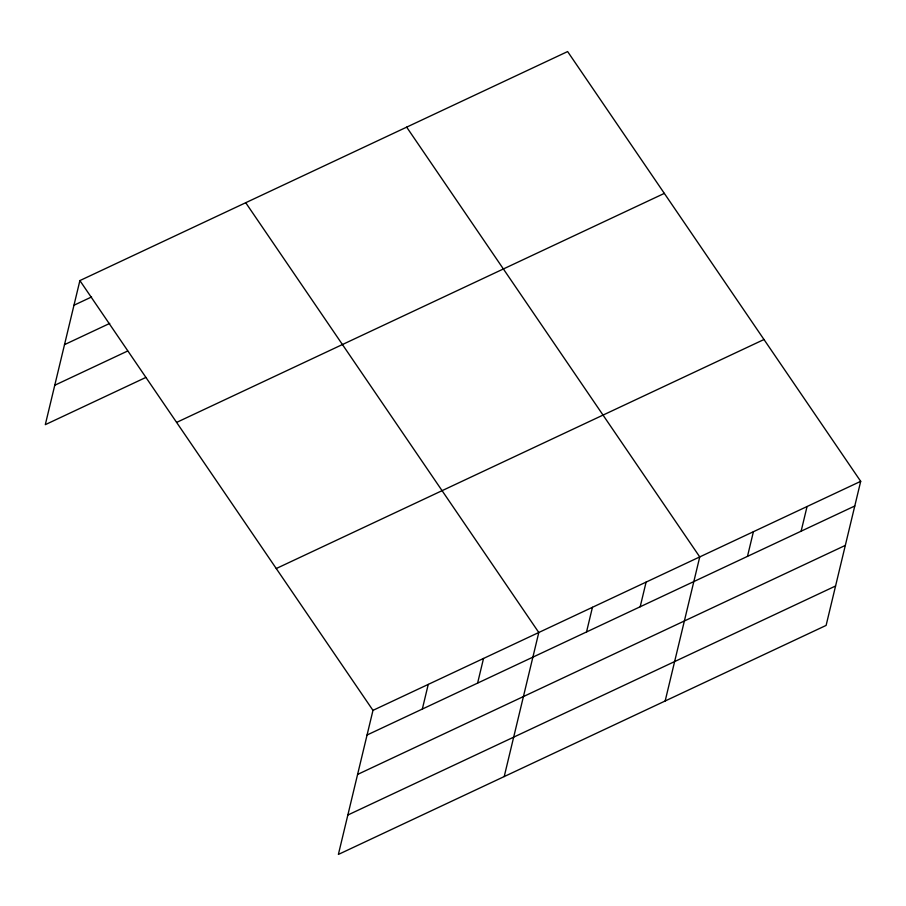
<?xml version="1.0" encoding="UTF-8"?>
<svg xmlns="http://www.w3.org/2000/svg" width="906" height="906" viewBox="0 0 906 906"><rect width="100%" height="100%" fill="white"/><g stroke="black" fill="none" stroke-linecap="round" stroke-linejoin="round"><path stroke-width="1.36" d="M79.887 280.588L372.978 710.361L338.38 854.437L826.113 625.412L860.7 481.335L567.62 51.563L79.887 280.588L45.3 424.665L145.798 377.462M422.332 709.058L428.244 684.415M477.609 683.101L483.521 658.458M504.212 776.567L538.798 632.501L245.719 202.718M586.533 631.946L592.445 607.303M640.18 606.76L646.103 582.116M665.163 700.984L699.749 556.918L406.669 127.146M747.484 556.375L753.396 531.731M801.13 531.176L807.053 506.533M73.975 305.231L91.563 296.975M64.507 344.642L109.739 323.408M54.756 385.254L127.621 351.03M176.602 422.411L664.336 193.386M276.251 568.538L763.985 339.512M372.978 710.361L860.7 481.335M367.055 735.015L854.788 505.99M357.598 774.426L845.321 545.401M347.847 815.026L835.57 586.001"/></g></svg>
